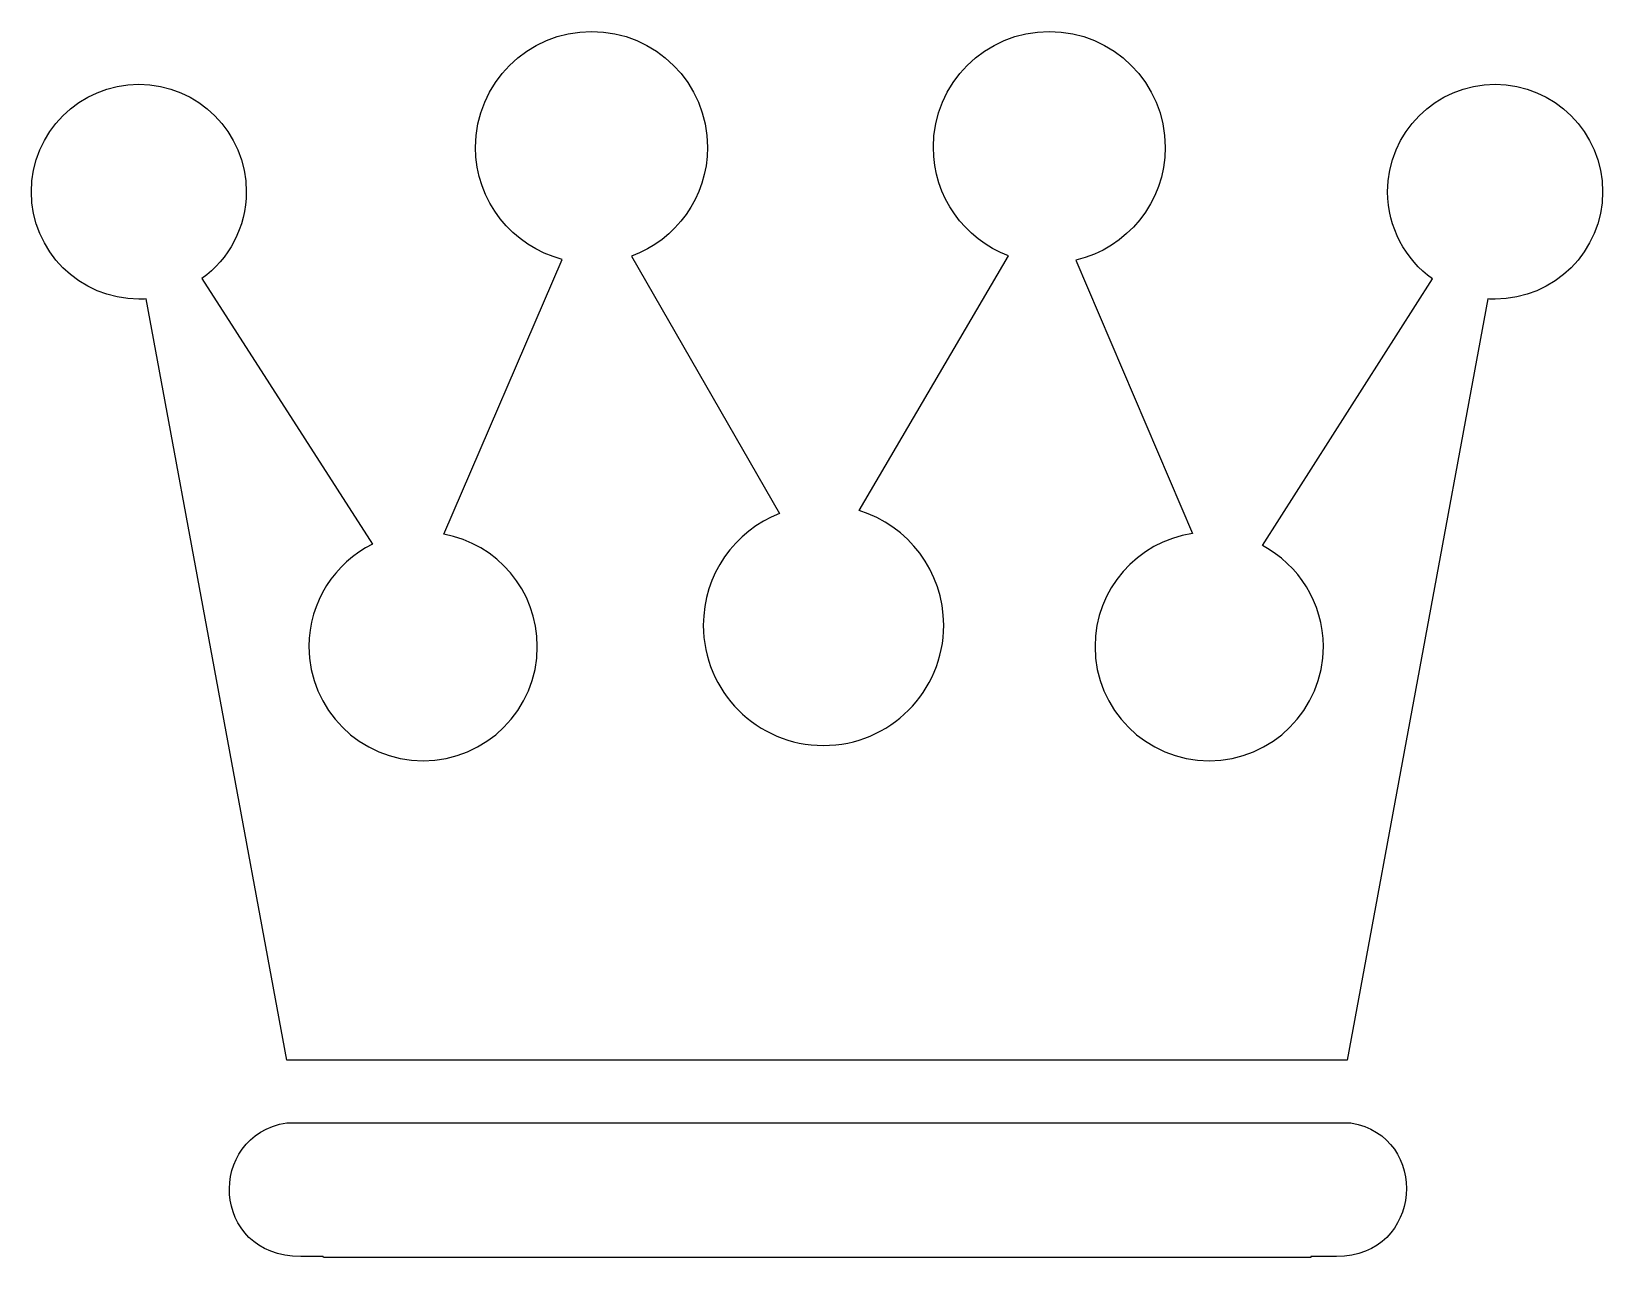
# Model space of a CAD drawing. Header units: centimetres. Extents: x -9.9 to 9.9, y -7.1 to 8.3.
import ezdxf

# ---------------------------------------------------------------- set-up
doc = ezdxf.new("R2010")
doc.units = ezdxf.units.CM
doc.header["$MEASUREMENT"] = 0
doc.layers.add('Layer 1', color=7, linetype='Continuous')

msp = doc.modelspace()

# ---------------------------------------------------------------- linework, layer by layer
at = {"layer": 'Layer 1'}
for points, knots in [([(-2.85561, 8.28727), (-3.66043, 8.28727), (-4.31294, 7.63502), (-4.31294, 6.82994), (-4.31294, 6.82994), (-4.31294, 6.15201), (-3.84981, 5.58303), (-3.22319, 5.41984), (-3.22319, 5.41984), (-3.22319, 5.41984), (-4.71357, 1.96477), (-4.71357, 1.96477), (-4.71357, 1.96477), (-4.04407, 1.84312), (-3.53687, 1.25702), (-3.53687, 0.55214), (-3.53687, 0.55214), (-3.53687, -0.24087), (-4.17909, -0.88423), (-4.97185, -0.88423), (-4.97185, -0.88423), (-5.76469, -0.88423), (-6.40691, -0.24083), (-6.40691, 0.55218), (-6.40691, 0.55218), (-6.40691, 1.11597), (-6.08209, 1.60317), (-5.60968, 1.8383), (-5.60968, 1.8383), (-5.60968, 1.8383), (-7.7524, 5.17885), (-7.7524, 5.17885), (-7.7524, 5.17885), (-7.41476, 5.42427), (-7.19494, 5.82149), (-7.19494, 6.27121), (-7.19494, 6.27121), (-7.19494, 7.01729), (-7.79853, 7.62312), (-8.54432, 7.62312), (-8.54432, 7.62312), (-9.29019, 7.62312), (-9.89504, 7.01717), (-9.89504, 6.27121), (-9.89504, 6.27121), (-9.89504, 5.52513), (-9.29018, 4.92049), (-8.5444, 4.92049), (-8.5444, 4.92049), (-8.51345, 4.92049), (-8.4825, 4.92108), (-8.45214, 4.9231), (-8.45214, 4.9231), (-8.45214, 4.9231), (-6.68501, -4.64903), (-6.68501, -4.64903), (-6.68501, -4.64903), (-6.68501, -4.64903), (6.64006, -4.64902), (6.64006, -4.64902), (6.64006, -4.64902), (6.64006, -4.64902), (8.40842, 4.92311), (8.40842, 4.92311), (8.40842, 4.92311), (8.43878, 4.92109), (8.46977, 4.92045), (8.50068, 4.92045), (8.50068, 4.92045), (9.24646, 4.92045), (9.85132, 5.52514), (9.85132, 6.27117), (9.85132, 6.27117), (9.85132, 7.01725), (9.24646, 7.62308), (8.50068, 7.62308), (8.50068, 7.62308), (7.75486, 7.62308), (7.15004, 7.01713), (7.15004, 6.27117), (7.15004, 6.27117), (7.14996, 5.819), (7.37294, 5.41993), (7.71395, 5.1748), (7.71395, 5.1748), (7.71395, 5.1748), (5.57789, 1.8211), (5.57789, 1.8211), (5.57789, 1.8211), (6.03238, 1.5799), (6.34223, 1.10256), (6.34223, 0.5521), (6.34223, 0.5521), (6.34223, -0.24091), (5.70001, -0.88427), (4.90725, -0.88427), (4.90725, -0.88427), (4.11449, -0.88427), (3.47219, -0.24087), (3.47219, 0.55214), (3.47219, 0.55214), (3.47219, 1.27363), (4.00359, 1.87061), (4.69633, 1.97265), (4.69633, 1.97265), (4.69633, 1.97265), (3.23099, 5.41069), (3.23099, 5.41069), (3.23099, 5.41069), (3.87511, 5.56152), (4.35506, 6.13965), (4.35506, 6.82994), (4.35506, 6.82994), (4.35506, 7.6351), (3.70255, 8.28727), (2.89773, 8.28727), (2.89773, 8.28727), (2.09274, 8.28727), (1.44024, 7.63502), (1.44024, 6.82994), (1.44024, 6.82994), (1.44024, 6.20594), (1.83274, 5.67391), (2.38375, 5.46602), (2.38375, 5.46602), (2.38375, 5.46602), (0.50602, 2.26252), (0.50602, 2.26252), (0.50602, 2.26252), (1.12252, 2.07192), (1.57076, 1.49877), (1.57076, 0.81962), (1.57076, 0.81962), (1.57076, -0.01514), (0.89384, -0.69181), (0.05929, -0.69181), (0.05929, -0.69181), (-0.77521, -0.69181), (-1.45083, -0.01514), (-1.45083, 0.81966), (-1.45083, 0.81966), (-1.45083, 1.45884), (-1.05432, 2.00466), (-0.49417, 2.22567), (-0.49417, 2.22567), (-0.49417, 2.22567), (-2.35479, 5.4608), (-2.35479, 5.4608), (-2.35479, 5.4608), (-1.79674, 5.6651), (-1.39808, 6.20093), (-1.39808, 6.82999), (-1.39808, 6.82999), (-1.39808, 7.63515), (-2.05063, 8.28732), (-2.85553, 8.28732), (-2.85553, 8.28732), (-2.85553, 8.28732), (-2.85561, 8.28727), (-2.85561, 8.28727)], [0, 0, 0, 0, 0.02439024, 0.02439024, 0.02439024, 0.02439024, 0.04878049, 0.04878049, 0.04878049, 0.04878049, 0.07317073, 0.07317073, 0.07317073, 0.07317073, 0.09756098, 0.09756098, 0.09756098, 0.09756098, 0.12195122, 0.12195122, 0.12195122, 0.12195122, 0.14634146, 0.14634146, 0.14634146, 0.14634146, 0.17073171, 0.17073171, 0.17073171, 0.17073171, 0.19512195, 0.19512195, 0.19512195, 0.19512195, 0.2195122, 0.2195122, 0.2195122, 0.2195122, 0.24390244, 0.24390244, 0.24390244, 0.24390244, 0.26829268, 0.26829268, 0.26829268, 0.26829268, 0.29268293, 0.29268293, 0.29268293, 0.29268293, 0.31707317, 0.31707317, 0.31707317, 0.31707317, 0.34146341, 0.34146341, 0.34146341, 0.34146341, 0.36585366, 0.36585366, 0.36585366, 0.36585366, 0.3902439, 0.3902439, 0.3902439, 0.3902439, 0.41463415, 0.41463415, 0.41463415, 0.41463415, 0.43902439, 0.43902439, 0.43902439, 0.43902439, 0.46341463, 0.46341463, 0.46341463, 0.46341463, 0.48780488, 0.48780488, 0.48780488, 0.48780488, 0.51219512, 0.51219512, 0.51219512, 0.51219512, 0.53658537, 0.53658537, 0.53658537, 0.53658537, 0.56097561, 0.56097561, 0.56097561, 0.56097561, 0.58536585, 0.58536585, 0.58536585, 0.58536585, 0.6097561, 0.6097561, 0.6097561, 0.6097561, 0.63414634, 0.63414634, 0.63414634, 0.63414634, 0.65853659, 0.65853659, 0.65853659, 0.65853659, 0.68292683, 0.68292683, 0.68292683, 0.68292683, 0.70731707, 0.70731707, 0.70731707, 0.70731707, 0.73170732, 0.73170732, 0.73170732, 0.73170732, 0.75609756, 0.75609756, 0.75609756, 0.75609756, 0.7804878, 0.7804878, 0.7804878, 0.7804878, 0.80487805, 0.80487805, 0.80487805, 0.80487805, 0.82926829, 0.82926829, 0.82926829, 0.82926829, 0.85365854, 0.85365854, 0.85365854, 0.85365854, 0.87804878, 0.87804878, 0.87804878, 0.87804878, 0.90243902, 0.90243902, 0.90243902, 0.90243902, 0.92682927, 0.92682927, 0.92682927, 0.92682927, 0.95121951, 0.95121951, 0.95121951, 0.95121951, 1, 1, 1, 1]), ([(-6.68624, -5.43697), (-7.69734, -5.59565), (-7.6502, -7.11711), (-6.50964, -7.11711), (-6.50964, -7.11711), (-6.50964, -7.11711), (-6.22897, -7.11711), (-6.22897, -7.11711), (-6.22897, -7.11711), (-6.22897, -7.11711), (-6.22627, -7.13166), (-6.22627, -7.13166), (-6.22627, -7.13166), (-6.22627, -7.13166), (6.18292, -7.13166), (6.18292, -7.13166), (6.18292, -7.13166), (6.18292, -7.13166), (6.18558, -7.11715), (6.18558, -7.11715), (6.18558, -7.11715), (6.18558, -7.11715), (6.50711, -7.11715), (6.50711, -7.11715), (6.50711, -7.11715), (7.60491, -7.11715), (7.68275, -5.60214), (6.68898, -5.43709), (6.68898, -5.43709), (6.68898, -5.43709), (-6.68628, -5.4371), (-6.68628, -5.4371), (-6.68628, -5.4371), (-6.68628, -5.4371), (-6.68624, -5.43697), (-6.68624, -5.43697)], [0, 0, 0, 0, 0.1, 0.1, 0.1, 0.1, 0.2, 0.2, 0.2, 0.2, 0.3, 0.3, 0.3, 0.3, 0.4, 0.4, 0.4, 0.4, 0.5, 0.5, 0.5, 0.5, 0.6, 0.6, 0.6, 0.6, 0.7, 0.7, 0.7, 0.7, 0.8, 0.8, 0.8, 0.8, 1, 1, 1, 1])]:
    msp.add_open_spline(points, degree=3, knots=knots, dxfattribs=at)

doc.saveas('drawing.dxf')
